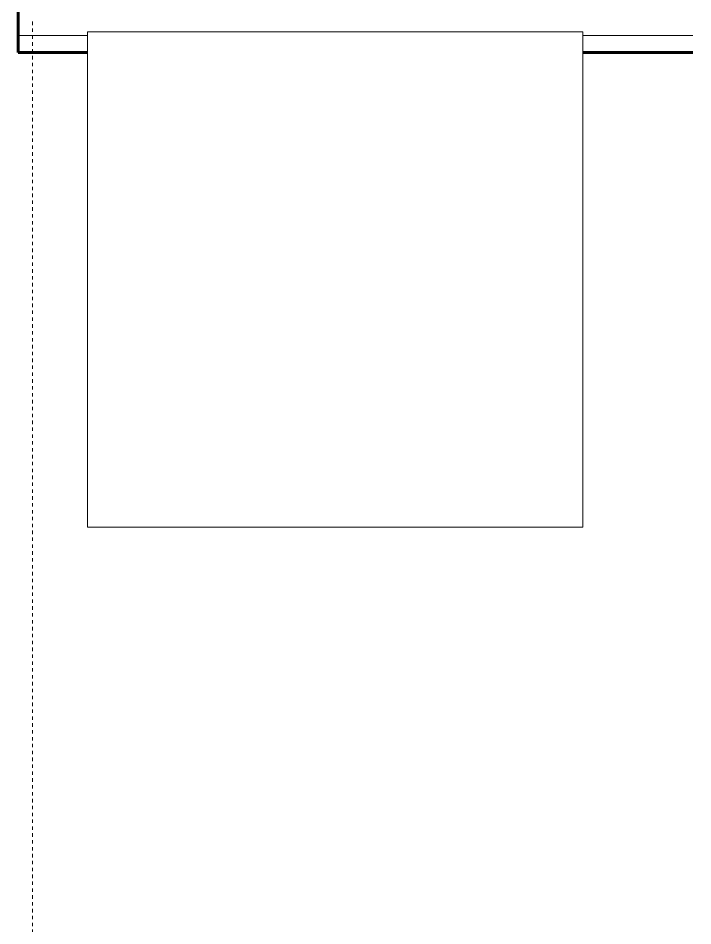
# Model space of a CAD drawing. Header units: inches. Extents: x -4169 to -1846, y 9706 to 12377.
# Drawn here: x -3822.72 to -3798.2, y 10312.6 to 10345.59 of the extents above; entities that cross this region are included whole.
import ezdxf

# ---------------------------------------------------------------- set-up
doc = ezdxf.new("R2010")
doc.units = ezdxf.units.IN
doc.header["$MEASUREMENT"] = 0
doc.linetypes.add('Dash', pattern=[0.25, 0.125, -0.125])
for name, color, linetype, lineweight in [('0-1', 7, 'Continuous', 5), ('0-2', 10, 'Continuous', 18), ('A-WALL', 113, 'Continuous', 18), ('A-WALL-PATT-4', 111, 'Continuous', 9), ('I-FURN-1', 7, 'Continuous', 9), ('I-FURN-HDLN-1', 7, 'Dash', 9), ('I-WALL-3', 2, 'Continuous', 60)]:
    doc.layers.add(name, color=color, linetype=linetype, lineweight=lineweight)
pattern_1 = [(0, (0, 0), (20.48, 5.12), [0.845, -14.515, 0.845, -14.515, -81.92]), (0, (0, 0), (20.48, 5.12), [-30.72, 0.845, -29.875, 0.845, -14.515, -35.84]), (0, (0, 0), (20.48, 5.12), [-76.8, 0.845, -9.395, 0.845, -24.755]), (120, (7.68, 2.56), (-14.67405006737632, 15.1762002695053), [0.8449999999999999, -14.515, 0.8449999999999999, -14.515, -81.91999999999999]), (120, (7.68, 2.56), (-14.67405006737632, 15.1762002695053), [-30.72, 0.8449999999999999, -29.875, 0.8449999999999999, -14.515, -35.84]), (120, (7.68, 2.56), (-14.67405006737632, 15.1762002695053), [-76.79999999999998, 0.8449999999999999, -9.394999999999998, 0.8449999999999999, -24.755]), (240, (10.24, 12.8), (-5.805949932623669, -20.2962002695053), [0.845, -14.515, 0.845, -14.515, -81.92]), (240, (10.24, 12.8), (-5.805949932623669, -20.2962002695053), [-30.72, 0.845, -29.875, 0.845, -14.515, -35.84]), (240, (10.24, 12.8), (-5.805949932623669, -20.2962002695053), [-76.8, 0.845, -9.395, 0.845, -24.755])]

# ---------------------------------------------------------------- blocks, each defined once
blk = doc.blocks.new('Bed-Standard - King 78_ x 80_-1379907-ENLARGED RCP - 1ST FLOOR PLAN')
at = {"layer": 'I-FURN-HDLN-1'}
blk.add_line((73.68852459016391, 77.79508196721248), (73.68852459016391, -38.20491803278709), dxfattribs=at)
blk = doc.blocks.new('Table-Night Stand - 18_ x 18_ x 24_-1372838-ENLARGED RCP - 1ST FLOOR PLAN')
at = {"layer": 'I-FURN-1'}
for p, q in [((0.1469933184855234, -9.466330862652132e-30), (18.14699331848555, -9.466330862652132e-30)), ((0.1469933184855234, -17.99999999999999), (0.1469933184855234, -9.466330862652132e-30)), ((18.14699331848555, -9.466330862652132e-30), (18.14699331848555, -17.99999999999999)), ((18.14699331848555, -17.99999999999999), (0.1469933184855234, -17.99999999999999))]:
    blk.add_line(p, q, dxfattribs=at)
blk = doc.blocks.new('CTR - 1st Phase - Unit Layouts_rvt-1-ENLARGED RCP - 1ST FLOOR PLAN')
at = {"layer": '0-2', "rotation": 180}
for name, p in [('Bed-Standard - King 78_ x 80_-1379907-ENLARGED RCP - 1ST FLOOR PLAN', (-3748.510212097756, 10307.38447807422)), ('Table-Night Stand - 18_ x 18_ x 24_-1372838-ENLARGED RCP - 1ST FLOOR PLAN', (-3802.051743369444, 10327.08939610698))]:
    blk.add_blockref(name, p, dxfattribs=at)

msp = doc.modelspace()

# ---------------------------------------------------------------- hatches: boundary and pattern name
at = {"layer": 'A-WALL-PATT-4'}
h = msp.add_hatch(dxfattribs=at)
h.set_pattern_fill('FP_1', color=256, style=0, pattern_type=2)
h.set_pattern_definition(pattern_1)
h.paths.add_polyline_path([(-3631.479433817316, 10344.96439611052), (-3551.455655366706, 10344.96439611051), (-3551.455655366706, 10345.58939611052), (-3631.479433817316, 10345.58939611052), (-3631.479433817316, 10345.33382182304)], flags=0)
h.paths.add_polyline_path([(-3802.198736687933, 10344.96439611052), (-3798.198736687946, 10344.96439611052), (-3798.198736687946, 10345.58939611052), (-3822.723736679696, 10345.58939611052), (-3822.723736679696, 10344.96439611052), (-3820.198736687944, 10344.96927364103), (-3820.198736687944, 10345.08939610699), (-3802.198736687933, 10345.08939610699), (-3802.198736687933, 10345.00404415563)], flags=0)
h.paths.add_polyline_path([(-3500.173736679708, 10344.96439611051), (-3498.048736679638, 10344.96656926768), (-3498.048736679638, 10345.58939611052), (-3500.173736679708, 10345.58746441526)], flags=0)
h.paths.add_polyline_path([(-3720.1987366879, 10344.96439611052), (-3718.26689824572, 10344.96439611052), (-3718.26689824572, 10345.08939610705), (-3700.266898245709, 10345.08939610705), (-3700.266898245709, 10344.96439611052), (-3665.604433817561, 10344.96439611052), (-3665.604433817561, 10345.58939611052), (-3720.1987366879, 10345.58939611052), (-3720.1987366879, 10345.1624431666)], flags=0)
h.paths.add_polyline_path([(-3503.673736679709, 10344.96439611051), (-3503.683974774881, 10345.58939611052), (-3531.503212268194, 10345.58939611052), (-3531.503212268194, 10344.96439611051), (-3504.277427155836, 10344.96439611051)], flags=0)
h.paths.add_polyline_path([(-3661.479433817512, 10344.96439611052), (-3661.479433817512, 10345.58939611052), (-3662.104433817556, 10345.58939611052), (-3662.104433817556, 10344.96439611052)], flags=0)
h = msp.add_hatch(dxfattribs=at)
h.set_pattern_fill('FP_1', color=256, style=0, pattern_type=2)
h.set_pattern_definition(pattern_1)
h.paths.add_polyline_path([(-3497.548736679639, 10344.33939611051), (-3497.548736679639, 10344.96439611051), (-3500.173736679708, 10344.96246441526), (-3500.173736679708, 10344.33939611051), (-3497.949942604522, 10344.33939611051)], flags=0)
h.paths.add_polyline_path([(-3820.198736687944, 10344.33939611051), (-3820.198736687944, 10344.96439611052), (-3822.723736679696, 10344.96439611052), (-3822.723736679696, 10344.33939611052)], flags=0)
h.paths.add_polyline_path([(-3630.479433817313, 10344.33939611051), (-3630.479433817313, 10344.58939611209), (-3560.479433817313, 10344.58939611208), (-3560.479433817313, 10344.33939611051), (-3551.455655366706, 10344.33939611051), (-3551.455655366706, 10344.96439611051), (-3631.479433817316, 10344.96439611052), (-3631.479433817316, 10344.33939611051)], flags=0)
h.paths.add_polyline_path([(-3802.198736687933, 10344.33939611051), (-3798.198736687946, 10344.33939611051), (-3798.198736687946, 10344.96439611052), (-3802.198736687933, 10344.96439611052), (-3802.198736687933, 10344.37904415563)], flags=0)
h.paths.add_polyline_path([(-3661.479433817512, 10344.33939611051), (-3661.479433817512, 10344.96439611052), (-3662.104433817556, 10344.96439611052), (-3662.104433817556, 10344.33939611051)], flags=0)
h.paths.add_polyline_path([(-3503.673736679709, 10344.33939611051), (-3503.673736679709, 10344.96439611051), (-3531.503212268194, 10344.96439611051), (-3531.503212268194, 10344.33939611051), (-3504.87087953679, 10344.33939611051)], flags=0)
h.paths.add_polyline_path([(-3720.1987366879, 10344.33939611051), (-3718.26689824572, 10344.33939611051), (-3718.26689824572, 10344.96439611052), (-3720.1987366879, 10344.96439611052), (-3720.1987366879, 10344.5374431666)], flags=0)
h.paths.add_polyline_path([(-3665.604433817561, 10344.33939611051), (-3665.604433817561, 10344.96439611052), (-3700.266898245709, 10344.96439611052), (-3700.266898245709, 10344.33939611051), (-3666.779782812101, 10344.33939611051)], flags=0)

# ---------------------------------------------------------------- linework, layer by layer
at = {"layer": 'A-WALL'}
for p, q in [((-3822.723736679692, 10344.96439611051), (-3820.198736687939, 10344.96439611051)), ((-3802.198736687939, 10344.96439611051), (-3798.198736687941, 10344.96439611051))]:
    msp.add_line(p, q, dxfattribs=at)
at = {"layer": 'I-WALL-3'}
for p, q in [((-3822.723736679692, 10344.33939611051), (-3822.723736679692, 10352.83939611051)), ((-3820.198736687939, 10344.33939611051), (-3822.723736679692, 10344.33939611051)), ((-3798.198736687941, 10344.33939611051), (-3802.198736687939, 10344.33939611051))]:
    msp.add_line(p, q, dxfattribs=at)

# ---------------------------------------------------------------- block references
at = {"layer": '0-1'}
msp.add_blockref('CTR - 1st Phase - Unit Layouts_rvt-1-ENLARGED RCP - 1ST FLOOR PLAN', (0, 0), dxfattribs=at)

doc.saveas('drawing.dxf')
